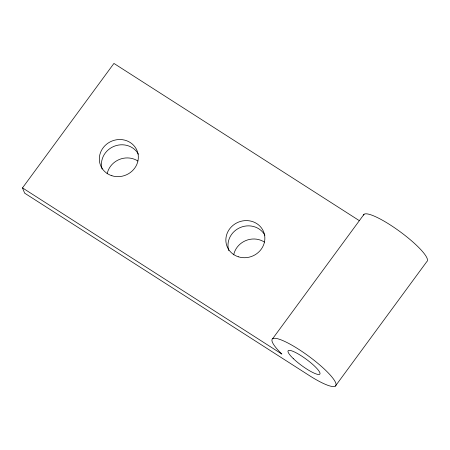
<?xml version="1.0" encoding="UTF-8"?>
<svg xmlns="http://www.w3.org/2000/svg" width="450" height="450" viewBox="0 0 450 450"><rect width="100%" height="100%" fill="white"/><g stroke="black" fill="none" stroke-linecap="round" stroke-linejoin="round"><path stroke-width="0.67" d="M22.5 187.892L281.891 354.088A39.392 7.808 36.3 0 1 285.986 342.039A39.392 7.808 36.3 0 1 333.765 379.423A39.392 7.808 36.3 0 1 309.33 375.559L24.632 193.146L22.5 187.892L113.929 63.428L359.139 220.539M272.616 338.738L364.05 214.273M335.368 386.1L426.803 261.636A39.392 7.808 36.3 0 0 400.067 231.683A39.392 7.808 36.3 0 0 363.448 215.089M102.116 169.031A19.693 18.377 -22.1 0 1 113.996 146.34A19.693 18.377 -22.1 0 1 138.386 154.192M228.836 250.706A19.693 18.377 -22.1 0 1 240.216 227.542A19.693 18.377 -22.1 0 1 264.915 235.26M107.151 173.773A19.693 18.377 -22.1 0 1 137.863 161.016M233.685 254.846A19.693 18.377 -22.1 0 1 264.392 242.083M293.254 358.554A19.693 3.904 36.3 0 0 319.68 374.259A19.693 3.904 36.3 0 0 299.042 354.437A19.693 3.904 36.3 0 0 293.254 358.554M238.416 256.809A19.693 18.377 -22.1 0 0 264.623 235.322A19.693 18.377 -22.1 0 0 233.038 225.343A19.693 18.377 -22.1 0 0 238.416 256.809M111.881 175.736A19.693 18.377 -22.1 0 0 138.094 154.254A19.693 18.377 -22.1 0 0 106.509 144.27A19.693 18.377 -22.1 0 0 111.881 175.736"/></g></svg>
